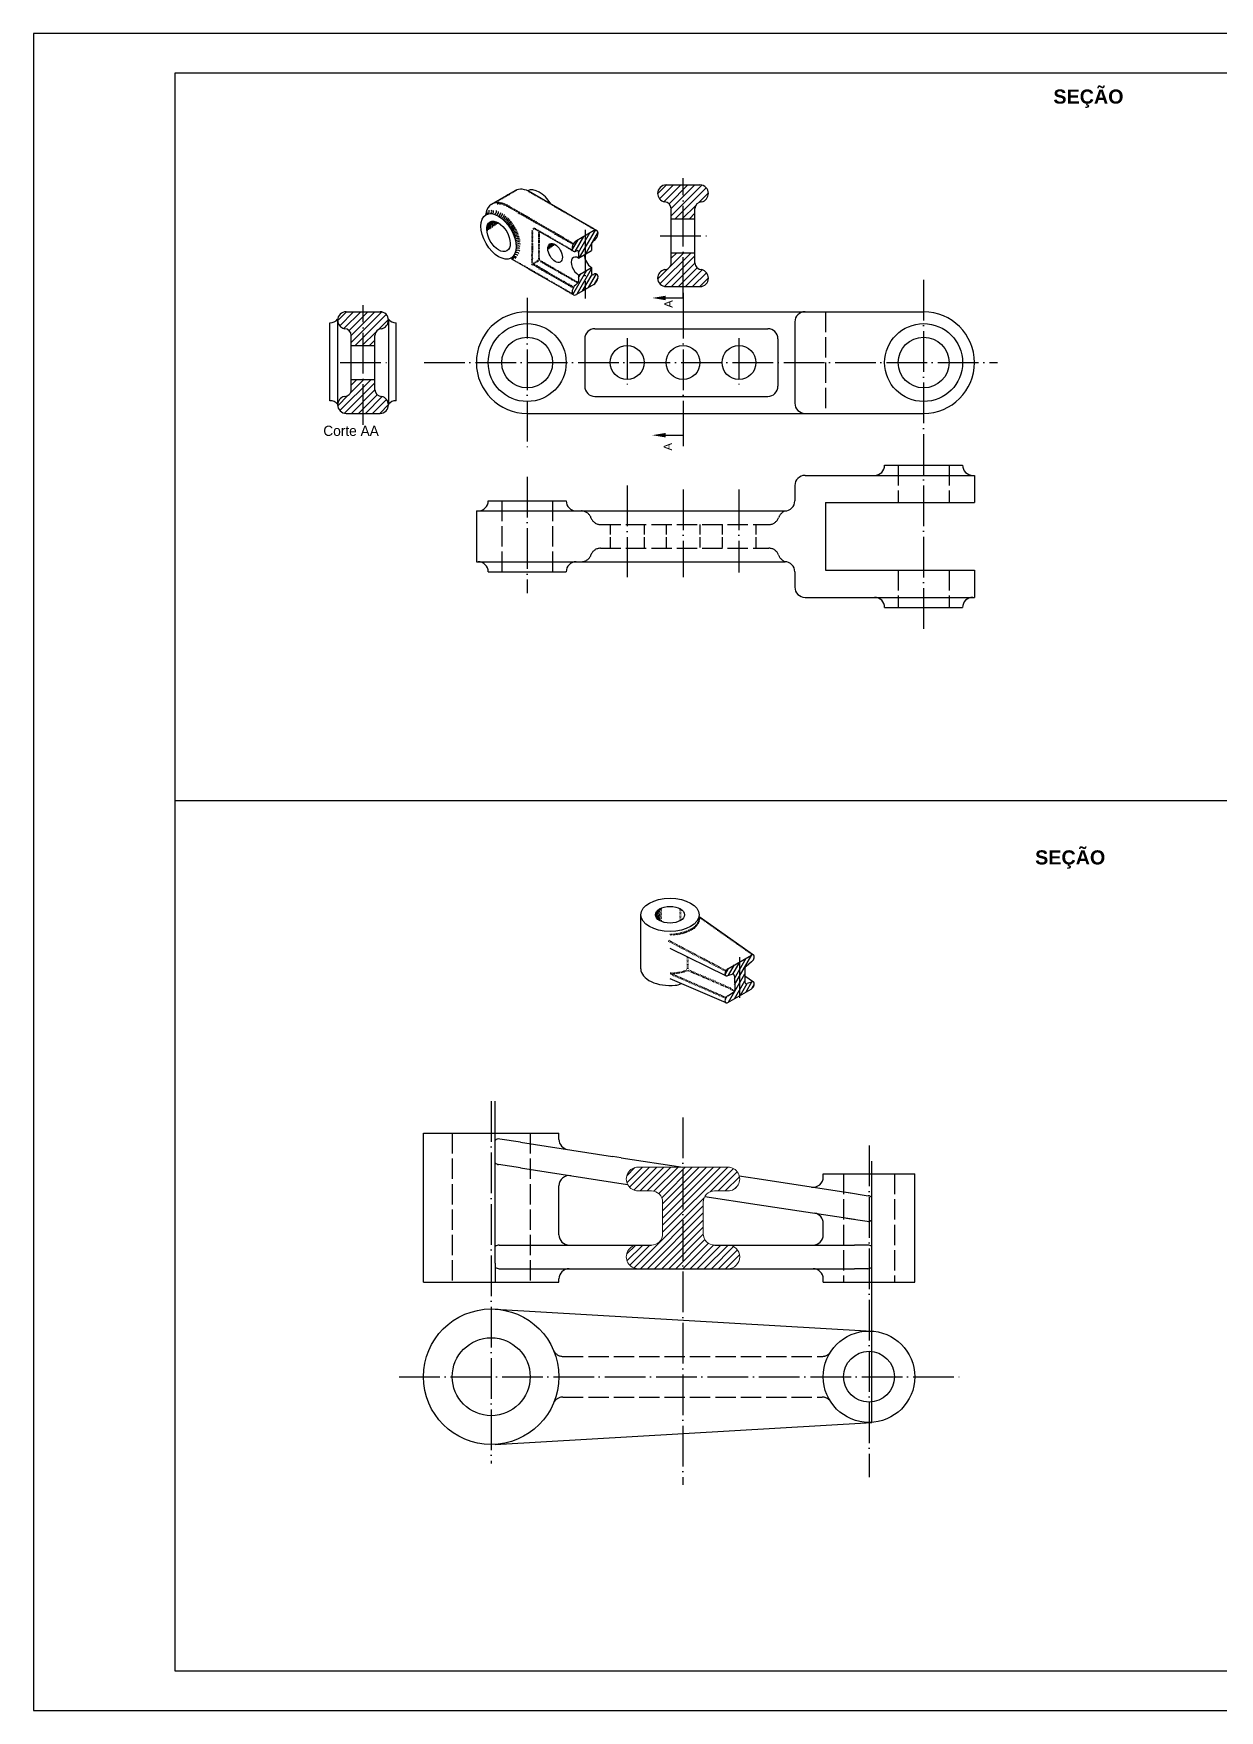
# Model space of a CAD drawing. Header units: metres. Extents: x -315 to 105, y 45 to 342.
# Drawn here: x -315.2 to -105.2, y 44.7 to 341.7 of the extents above; entities that cross this region are included whole.
import ezdxf

# ---------------------------------------------------------------- set-up
doc = ezdxf.new("R2010")
doc.units = ezdxf.units.M
doc.header["$LTSCALE"] = 0.3
doc.linetypes.add('ACAD_ISO02W100', pattern=[15, 12, -3])
doc.linetypes.add('ACAD_ISO04W100', pattern=[30, 24, -3, 0, -3])
for name, color, linetype in [('construção', 252, 'Continuous'), ('eixos', 150, 'ACAD_ISO04W100'), ('Folha-selo', 104, 'Continuous'), ('HACHURA', 30, 'Continuous'), ('NÃO VISIVEIS', 1, 'ACAD_ISO02W100'), ('Plano corte', 6, 'ACAD_ISO04W100'), ('TEXTO', 44, 'Continuous')]:
    doc.layers.add(name, color=color, linetype=linetype)
doc.layers.add('seção', color=7, linetype='Continuous', lineweight=15)
doc.layers.add('VISIVEL', color=7, linetype='Continuous', lineweight=30)

msp = doc.modelspace()

# ---------------------------------------------------------------- hatches: boundary and pattern name
at = {"layer": 'HACHURA'}
h = msp.add_hatch(dxfattribs=at)
h.set_pattern_fill('ANSI31', color=256, scale=0.28)
h.paths.add_polyline_path([(-200.16, 314.89), (-203.16, 314.89, 0.414214), (-204.66, 313.39, 0.339359), (-203.46, 311.89, -0.414214), (-202.26, 310.69), (-202.26, 308.89), (-200.16, 308.89)])
h.paths.add_polyline_path([(-196.86, 311.89, 0.339359), (-195.66, 313.39, 0.414214), (-197.16, 314.89), (-200.16, 314.89), (-200.16, 308.89), (-198.06, 308.89), (-198.06, 310.69, -0.414214)])
h.paths.add_polyline_path([(-200.16, 302.89), (-202.26, 302.89), (-202.26, 301.09, -0.414214), (-203.46, 299.89, 0.339359), (-204.66, 298.39, 0.414214), (-203.16, 296.89), (-200.16, 296.89)])
h.paths.add_polyline_path([(-195.66, 298.39, 0.339359), (-196.86, 299.89, -0.414214), (-198.06, 301.09), (-198.06, 302.89), (-200.16, 302.89), (-200.16, 296.89), (-197.16, 296.89, 0.414214)])
h = msp.add_hatch(dxfattribs=at)
h.set_pattern_fill('ANSI31', color=256, scale=0.28)
h.set_pattern_definition([(45, (-56.6646, -22.45895), (-0.628618, 0.628618), [])])
h.paths.add_polyline_path([(-256.82, 292.43), (-259.82, 292.43, 0.414214), (-261.32, 290.93, 0.339359), (-260.12, 289.43, -0.414214), (-258.92, 288.23), (-258.92, 286.43), (-256.82, 286.43)])
h.paths.add_polyline_path([(-253.52, 289.43, 0.339359), (-252.32, 290.93, 0.414214), (-253.82, 292.43), (-256.82, 292.43), (-256.82, 286.43), (-254.72, 286.43), (-254.72, 288.23, -0.414214)])
h.paths.add_polyline_path([(-256.82, 274.43), (-256.82, 280.43), (-258.92, 280.43), (-258.92, 278.63, -0.414214), (-260.12, 277.43, 0.339359), (-261.32, 275.93, 0.414214), (-259.82, 274.43)])
h.paths.add_polyline_path([(-256.82, 274.43), (-253.82, 274.43, 0.414214), (-252.32, 275.93, 0.339359), (-253.52, 277.43, -0.414214), (-254.72, 278.63), (-254.72, 280.43), (-256.82, 280.43)])
h = msp.add_hatch(dxfattribs=at)
h.set_pattern_fill('ANSI31', color=256, scale=0.28)
h.paths.add_polyline_path([(-200.17, 140.92), (-208.12, 140.92, 0.557251), (-209.98, 137.87), (-200.17, 136.36)])
h.paths.add_polyline_path([(-190.21, 139.38), (-200.17, 140.92), (-200.17, 136.36), (-196.28, 135.76, -0.260526), (-194.57, 136.72), (-192.23, 136.72, 0.496779)])
h.paths.add_polyline_path([(-192.23, 140.92), (-200.17, 140.92), (-190.21, 139.38, 0.336203)])
h.paths.add_polyline_path([(-196.57, 134.72, -0.138722), (-196.28, 135.76), (-200.17, 136.36), (-200.17, 127.14), (-194.57, 127.14, -0.414214), (-196.57, 129.14), (-196.57, 131.93)])
h.paths.add_polyline_path([(-200.17, 136.36), (-209.98, 137.87, 0.284277), (-208.1, 136.72), (-205.77, 136.72, -0.412083), (-203.77, 134.73), (-203.77, 131.93), (-203.77, 129.14, -0.414214), (-205.77, 127.14), (-200.17, 127.14)])
h.paths.add_polyline_path([(-200.17, 127.14), (-205.77, 127.14), (-208.12, 127.14, 1.000069), (-208.1, 122.94), (-200.17, 122.94)])
h.paths.add_polyline_path([(-192.23, 127.14), (-200.17, 127.14), (-200.17, 122.94), (-192.23, 122.94, 1)])

# ---------------------------------------------------------------- linework, layer by layer
at = {"layer": 'construção'}
for p, q in [((-233.43, 123.94), (-233.43, 152.6)), ((-166.75, 95.72), (-166.75, 141.99)), ((-233.43, 123.94), (-233.43, 120.54))]:
    msp.add_line(p, q, dxfattribs=at)
at = {"layer": 'eixos'}
for p, q in [((-200.16, 294.87), (-200.16, 316.06)), ((-230.89, 307.41), (-230.86, 307.43)), ((-230.77, 307.23), (-230.72, 307.25)), ((-217.52, 306.94), (-217.52, 294.77)), ((-204.21, 305.89), (-195.72, 305.89)), ((-157.56, 298.07), (-157.56, 235.86)), ((-227.76, 294.87), (-227.76, 268)), ((-200.16, 294.87), (-200.16, 270.59)), ((-256.82, 272.41), (-256.82, 293.6)), ((-210.06, 287.76), (-210.06, 279.4)), ((-190.26, 287.76), (-190.26, 279.4)), ((-260.88, 283.43), (-252.39, 283.43)), ((-246.02, 283.43), (-144.49, 283.43)), ((-227.76, 263.18), (-227.76, 242.59)), ((-210.06, 261.63), (-210.06, 245.41)), ((-200.16, 260.94), (-200.16, 245.41)), ((-190.26, 260.94), (-190.26, 246.27)), ((-190.14, 178.14), (-190.14, 170.04)), ((-234.13, 152.6), (-234.13, 88.46)), ((-200.17, 149.73), (-200.17, 84.65)), ((-167.23, 144.74), (-167.23, 86.04)), ((-250.41, 103.81), (-151.24, 103.81))]:
    msp.add_line(p, q, dxfattribs=at)
msp.add_arc((-219.05, 297.74), 0.3, 300, 0, dxfattribs=at)
at = {"layer": 'Folha-selo', "linetype": 'Continuous'}
for p, q in [((104.83, 341.7), (-315.17, 341.7)), ((-315.17, 341.7), (-315.17, 44.7)), ((97.83, 334.7), (-290.17, 334.7)), ((-290.17, 334.7), (-290.17, 51.7)), ((-290.17, 51.7), (97.83, 51.7)), ((-315.17, 44.7), (104.83, 44.7))]:
    msp.add_line(p, q, dxfattribs=at)
at = {"layer": 'Folha-selo'}
msp.add_line((-290.17, 205.86), (97.83, 205.86), dxfattribs=at)
at = {"layer": 'HACHURA'}
for p, q in [((-218.65, 302.95), (-216.67, 306.38)), ((-218.5, 302.02), (-215.69, 306.88)), ((-217.44, 302.65), (-215.23, 306.48)), ((-219.78, 303.39), (-218.75, 305.18)), ((-219.25, 303.12), (-217.71, 305.78)), ((-218.92, 295.62), (-216.38, 300.02)), ((-219.68, 295.5), (-217.2, 299.8)), ((-218.65, 298.49), (-218.26, 299.17)), ((-217.95, 296.11), (-216.27, 299.02)), ((-216.91, 296.71), (-215.51, 299.14)), ((-215.86, 297.32), (-215.21, 298.45)), ((-191.03, 173.21), (-187.96, 178.53)), ((-192.73, 175.07), (-192.11, 176.14)), ((-192.13, 174.91), (-191.07, 176.74)), ((-191.33, 175.1), (-190.03, 177.34)), ((-191.06, 174.36), (-188.99, 177.94)), ((-192.09, 170.17), (-189.22, 175.14)), ((-191.05, 170.77), (-189.22, 173.94)), ((-190.01, 171.38), (-188.82, 173.44)), ((-188.97, 171.98), (-187.95, 173.75)), ((-187.91, 172.61), (-187.56, 173.22))]:
    msp.add_line(p, q, dxfattribs=at)
at = {"layer": 'NÃO VISIVEIS'}
for p, q in [((-174.96, 292.43), (-174.96, 274.43)), ((-162.06, 265.25), (-162.06, 258.65)), ((-153.06, 265.25), (-153.06, 258.65)), ((-232.26, 258.95), (-232.26, 246.35)), ((-223.26, 258.95), (-223.26, 246.35)), ((-214.77, 254.75), (-184.95, 254.75)), ((-214.77, 250.55), (-184.95, 250.55)), ((-162.06, 246.65), (-162.06, 240.05)), ((-153.06, 246.65), (-153.06, 240.05)), ((-241.03, 146.94), (-241.03, 120.54)), ((-227.23, 146.94), (-227.23, 120.54)), ((-171.73, 139.74), (-171.73, 120.54)), ((-162.73, 139.74), (-162.73, 120.54)), ((-221.43, 107.41), (-175.52, 107.41)), ((-221.43, 100.21), (-175.52, 100.21))]:
    msp.add_line(p, q, dxfattribs=at)
at = {"layer": 'NÃO VISIVEIS', "ltscale": 0.5}
for p, q in [((-213.06, 254.75), (-213.06, 250.55)), ((-207.06, 254.75), (-207.06, 250.55)), ((-203.16, 254.75), (-203.16, 250.55)), ((-197.16, 254.75), (-197.16, 250.55)), ((-193.26, 254.75), (-193.26, 250.55)), ((-187.26, 254.75), (-187.26, 250.55))]:
    msp.add_line(p, q, dxfattribs=at)
at = {"layer": 'NÃO VISIVEIS'}
for centre, radius, start, end in [((-218.16, 255.35), 1.8, 19.4712, 90), ((-214.77, 256.55), 1.8, 199.4712, 270), ((-184.95, 256.55), 1.8, 270, 340.5288), ((-181, 254.98), 2.45, 118.1434, 156.8834), ((-214.77, 248.75), 1.8, 90, 160.5288), ((-184.95, 248.75), 1.8, 19.4712, 90), ((-218.16, 249.95), 1.8, 270, 340.5288), ((-181.17, 250.21), 2.26, 202.4453, 245.8175), ((-221.43, 109.21), 1.8, 203.0357, 270), ((-175.52, 109.21), 1.8, 270, 326.9443), ((-221.43, 98.41), 1.8, 90, 156.9643), ((-175.52, 98.41), 1.8, 33.0557, 90)]:
    msp.add_arc(centre, radius, start, end, dxfattribs=at)
at = {"layer": 'Plano corte'}
for p, q in [((-203.22, 294.87), (-200.16, 294.87)), ((-200.16, 295.76), (-200.16, 292.43)), ((-200.16, 274.43), (-200.16, 268.62)), ((-203.22, 270.57), (-200.16, 270.57))]:
    msp.add_line(p, q, dxfattribs=at)
for points in [[(-203.22, 294.47), (-203.22, 295.27), (-205.62, 294.87)], [(-203.22, 270.17), (-203.22, 270.97), (-205.62, 270.57)]]:
    msp.add_solid(points, dxfattribs=at)
at = {"layer": 'seção'}
for p, q in [((-208.12, 140.92), (-192.23, 140.92)), ((-208.12, 136.72), (-205.77, 136.72)), ((-194.57, 136.72), (-192.23, 136.72)), ((-203.77, 131.93), (-203.77, 134.73)), ((-203.77, 131.93), (-203.77, 134.72)), ((-196.57, 131.93), (-196.57, 134.72)), ((-203.77, 131.93), (-203.77, 129.14)), ((-196.57, 131.93), (-196.57, 133.48)), ((-196.57, 131.93), (-196.57, 129.14)), ((-208.12, 127.14), (-205.77, 127.14)), ((-194.57, 127.14), (-192.23, 127.14)), ((-208.12, 122.94), (-192.23, 122.94))]:
    msp.add_line(p, q, dxfattribs=at)
for centre, radius, start, end in [((-208.11, 138.82), 2.1, 89.8135, 269.8214), ((-192.23, 138.82), 2.1, 269.9989, 89.9989), ((-205.77, 134.72), 2, 359.9989, 89.9989), ((-194.57, 134.72), 2, 89.9989, 179.9989), ((-205.77, 129.14), 2, 270, 360), ((-194.57, 129.14), 2, 180, 270), ((-208.11, 125.04), 2.1, 90.1775, 270.1854), ((-192.23, 125.04), 2.1, 270, 90)]:
    msp.add_arc(centre, radius, start, end, dxfattribs=at)
at = {"layer": 'VISIVEL'}
for p, q in [((-203.16, 314.89), (-197.16, 314.89)), ((-234.05, 311.48), (-229.89, 313.88)), ((-227.12, 313.58), (-215.43, 306.83)), ((-235.06, 309.62), (-235, 309.65)), ((-234.31, 309.82), (-234.27, 309.84)), ((-233.91, 309.79), (-233.89, 309.81)), ((-233.53, 309.69), (-233.5, 309.71)), ((-233.17, 309.55), (-233.14, 309.56)), ((-232.84, 309.37), (-232.81, 309.39)), ((-232.54, 309.18), (-232.53, 309.18)), ((-232.27, 308.97), (-232.27, 308.97)), ((-202.26, 301.09), (-202.26, 310.68)), ((-202.26, 308.89), (-198.06, 308.89)), ((-198.06, 301.09), (-198.06, 310.69)), ((-232.04, 308.77), (-232.03, 308.77)), ((-231.82, 308.57), (-231.81, 308.57)), ((-231.63, 308.37), (-231.57, 308.4)), ((-231.46, 308.17), (-231.41, 308.2)), ((-231.3, 307.98), (-231.25, 308)), ((-231.15, 307.79), (-231.13, 307.8)), ((-231.01, 307.6), (-230.97, 307.63)), ((-230.66, 307.04), (-229.93, 307.46)), ((-215.99, 306.77), (-219.04, 305.01)), ((-218.65, 301.93), (-216.38, 303.28)), ((-218.65, 302.99), (-218.65, 301.93)), ((-216.38, 304.3), (-216.38, 303.28)), ((-230.57, 301.92), (-230.72, 301.91)), ((-230.26, 302.06), (-230.45, 302.03)), ((-230.13, 301.72), (-230.25, 301.82)), ((-229.79, 301.86), (-229.95, 301.98)), ((-218.65, 298.93), (-216.38, 300.29)), ((-216.38, 300.29), (-216.38, 299.28)), ((-202.26, 302.89), (-198.06, 302.89)), ((-215.98, 297.24), (-219.03, 295.49)), ((-218.65, 298.93), (-218.65, 297.87)), ((-203.16, 296.89), (-197.16, 296.89)), ((-259.82, 292.43), (-253.82, 292.43)), ((-227.76, 292.43), (-157.56, 292.43)), ((-262.69, 276.67), (-262.69, 290.47)), ((-261.32, 290.93), (-261.32, 275.93)), ((-258.92, 278.63), (-258.92, 288.22)), ((-254.72, 278.63), (-254.72, 288.23)), ((-252.32, 290.93), (-252.32, 275.93)), ((-250.96, 276.67), (-250.96, 290.47)), ((-215.76, 289.43), (-185.16, 289.43)), ((-180.36, 290.63), (-180.36, 276.23)), ((-258.92, 286.43), (-254.72, 286.43)), ((-217.56, 287.63), (-217.56, 279.23)), ((-183.36, 287.63), (-183.36, 279.23)), ((-258.92, 280.43), (-254.72, 280.43)), ((-215.76, 277.43), (-185.16, 277.43)), ((-259.82, 274.43), (-253.82, 274.43)), ((-227.76, 274.43), (-157.56, 274.43)), ((-164.46, 265.25), (-150.66, 265.25)), ((-180.36, 261.65), (-180.36, 258.95)), ((-178.56, 263.45), (-148.56, 263.45)), ((-148.56, 263.45), (-148.56, 258.65)), ((-234.66, 258.95), (-220.86, 258.95)), ((-174.96, 258.65), (-148.56, 258.65)), ((-174.96, 258.65), (-174.96, 246.65)), ((-236.76, 257.15), (-182.16, 257.15)), ((-236.76, 257.15), (-236.76, 252.65)), ((-236.76, 252.65), (-236.76, 248.15)), ((-236.76, 248.15), (-182.16, 248.15)), ((-174.96, 246.65), (-148.56, 246.65)), ((-148.56, 246.65), (-148.56, 241.85)), ((-234.66, 246.35), (-220.86, 246.35)), ((-180.36, 246.35), (-180.36, 243.65)), ((-178.56, 241.85), (-148.56, 241.85)), ((-164.46, 240.05), (-150.66, 240.05)), ((-207.65, 176.05), (-207.65, 185.63)), ((-197.32, 185.33), (-187.69, 178.52)), ((-192.59, 174.84), (-202.47, 179.67)), ((-192.22, 176.08), (-188.06, 178.48)), ((-189.22, 176.03), (-189.22, 173.72)), ((-188.06, 177.28), (-189.01, 176.49)), ((-192.55, 170.04), (-202.47, 174.29)), ((-192.25, 170.08), (-188.12, 172.47)), ((-192.22, 174.88), (-191.45, 175.09)), ((-191.07, 174.78), (-191.01, 172.35)), ((-189.22, 174.83), (-187.69, 173.74)), ((-188.06, 173.7), (-188.83, 173.44)), ((-188.12, 172.47), (-188.06, 172.5)), ((-192.21, 171.3), (-191.24, 171.91)), ((-246.13, 120.54), (-246.13, 146.94)), ((-246.13, 146.94), (-222.13, 146.94)), ((-228.94, 145.34), (-232.62, 145.91)), ((-222.13, 145.84), (-222.13, 146.94)), ((-228.94, 145.34), (-212.65, 142.84)), ((-211.12, 142.6), (-212.65, 142.84)), ((-211.12, 142.6), (-200.17, 140.92)), ((-228.94, 140.79), (-232.82, 141.39)), ((-228.94, 140.79), (-212.65, 138.28)), ((-175.33, 139.74), (-159.13, 139.74)), ((-175.33, 139.19), (-175.33, 139.74)), ((-159.13, 120.54), (-159.13, 139.74)), ((-222.13, 128.94), (-222.13, 137.64)), ((-212.65, 138.28), (-209.98, 137.87)), ((-190.21, 139.38), (-187.04, 138.9)), ((-187.04, 138.9), (-169.78, 136.24)), ((-196.28, 135.76), (-187.04, 134.34)), ((-187.04, 134.34), (-169.78, 131.69)), ((-171.24, 136.47), (-167.36, 135.87)), ((-175.33, 128.94), (-175.33, 131)), ((-171.24, 131.91), (-167.56, 131.35)), ((-232.72, 127.14), (-228.94, 127.14)), ((-228.94, 127.14), (-211.12, 127.14)), ((-211.12, 127.14), (-205.77, 127.14)), ((-194.57, 127.14), (-188.29, 127.14)), ((-188.29, 127.14), (-169.78, 127.14)), ((-167.46, 127.14), (-169.78, 127.14)), ((-232.72, 122.94), (-228.94, 122.94)), ((-228.94, 122.94), (-212.65, 122.94)), ((-212.65, 122.94), (-187.04, 122.94)), ((-187.04, 122.94), (-169.78, 122.94)), ((-167.46, 122.94), (-169.78, 122.94)), ((-246.13, 120.54), (-222.13, 120.54)), ((-222.13, 120.54), (-222.13, 121.14)), ((-175.33, 120.54), (-175.33, 121.14)), ((-175.33, 120.54), (-159.13, 120.54)), ((-233.43, 115.79), (-166.75, 111.89)), ((-233.43, 91.83), (-166.75, 95.72))]:
    msp.add_line(p, q, dxfattribs=at)
for centre, radius in [((-227.76, 283.43), 6.9), ((-157.56, 283.43), 6.9), ((-227.76, 283.43), 4.5), ((-210.06, 283.43), 3), ((-200.16, 283.43), 3), ((-190.26, 283.43), 3), ((-157.56, 283.43), 4.5), ((-234.13, 103.81), 12), ((-234.13, 103.81), 6.9), ((-167.23, 103.81), 8.1), ((-167.23, 103.81), 4.5)]:
    msp.add_circle(centre, radius, dxfattribs=at)
for centre, radius, start, end in [((-203.16, 313.39), 1.5, 90, 180), ((-197.16, 313.39), 1.5, 0, 90), ((-233.15, 311.65), 0.3, 60, 120), ((-232.94, 311.77), 0.3, 60, 120), ((-232.68, 311.57), 0.36, 120, 200), ((-232.73, 311.89), 0.3, 60, 120), ((-232.52, 312.01), 0.3, 60, 120), ((-232.31, 312.13), 0.3, 60, 120), ((-232.11, 312.25), 0.3, 60, 120), ((-231.9, 312.37), 0.3, 60, 120), ((-231.69, 312.49), 0.3, 60, 120), ((-231.48, 312.61), 0.3, 60, 120), ((-231.27, 312.73), 0.3, 60, 120), ((-231.27, 312.73), 0.3, 60, 120), ((-231.07, 312.85), 0.3, 60, 120), ((-230.93, 312.94), 0.3, 60, 120), ((-230.72, 313.06), 0.3, 60, 120), ((-230.51, 313.18), 0.3, 60, 120), ((-230.3, 313.3), 0.3, 60, 120), ((-230.09, 313.42), 0.3, 60, 120), ((-229.89, 313.54), 0.3, 60, 120), ((-229.89, 313.54), 0.3, 60, 120), ((-229.68, 313.66), 0.3, 60, 120), ((-227.38, 313.38), 0.3, 60, 120), ((-227.18, 313.26), 0.3, 60, 120), ((-226.97, 313.14), 0.3, 60, 120), ((-226.76, 313.02), 0.3, 60, 120), ((-226.55, 312.9), 0.3, 60, 120), ((-226.35, 312.78), 0.3, 60, 120), ((-226.14, 312.66), 0.3, 60, 120), ((-225.93, 312.54), 0.3, 60, 120), ((-225.72, 312.42), 0.3, 60, 120), ((-225.51, 312.3), 0.3, 60, 120), ((-225.31, 312.18), 0.3, 60, 120), ((-225.1, 312.06), 0.3, 60, 120), ((-224.89, 311.94), 0.3, 60, 120), ((-224.68, 311.82), 0.3, 60, 120), ((-224.48, 311.7), 0.3, 60, 120), ((-224.27, 311.58), 0.3, 60, 120), ((-203.08, 313.42), 1.58, 181.1696, 256.1501), ((-203.46, 310.69), 1.2, 0, 90), ((-196.86, 310.69), 1.2, 90, 180), ((-197.24, 313.42), 1.58, 283.8499, 358.8304), ((-235.18, 309.96), 0.36, 300, 30), ((-234.95, 310.23), 0.48, 301.554, 25), ((-234.51, 310.26), 0.48, 300, 20), ((-234.24, 310.22), 0.54, 310, 15), ((-233.8, 310.23), 0.6, 300, 10), ((-233.47, 310.13), 0.66, 300, 5), ((-232.48, 311.52), 0.36, 120, 185), ((-233.17, 310.01), 0.72, 300, 0), ((-232.23, 311.48), 0.36, 120, 185), ((-232.95, 309.91), 0.84, 300, 355), ((-232, 311.44), 0.36, 120, 185), ((-232.75, 309.81), 0.96, 300, 350), ((-231.76, 311.37), 0.36, 120, 185), ((-232.57, 309.71), 1.08, 300, 345), ((-231.51, 311.3), 0.36, 120, 185), ((-232.41, 309.61), 1.2, 300, 340), ((-231.29, 311.18), 0.36, 120, 180), ((-232.23, 309.55), 1.32, 300, 335), ((-231.09, 311.06), 0.36, 120, 180), ((-230.88, 310.94), 0.36, 120, 180), ((-230.67, 310.82), 0.36, 120, 180), ((-230.46, 310.7), 0.36, 120, 180), ((-230.46, 310.7), 0.36, 120, 180), ((-230.27, 310.59), 0.36, 120, 180), ((-230.05, 310.46), 0.36, 120, 180), ((-230.05, 310.46), 0.36, 120, 180), ((-229.84, 310.34), 0.36, 120, 180), ((-229.84, 310.34), 0.36, 120, 180), ((-229.63, 310.22), 0.36, 120, 180), ((-229.42, 310.1), 0.36, 120, 180), ((-229.22, 309.98), 0.36, 120, 180), ((-229.01, 309.86), 0.36, 120, 180), ((-228.8, 309.74), 0.36, 120, 180), ((-228.8, 309.74), 0.36, 120, 180), ((-228.59, 309.62), 0.36, 120, 180), ((-228.38, 309.5), 0.36, 120, 180), ((-228.18, 309.38), 0.36, 120, 180), ((-228.18, 309.38), 0.36, 120, 180), ((-227.97, 309.26), 0.36, 120, 180), ((-227.76, 309.14), 0.36, 120, 180), ((-227.55, 309.02), 0.36, 120, 180), ((-227.34, 308.9), 0.36, 120, 180), ((-227.14, 308.78), 0.36, 120, 180), ((-226.93, 308.66), 0.36, 120, 180), ((-224.06, 311.46), 0.3, 60, 120), ((-223.85, 311.34), 0.3, 60, 120), ((-223.64, 311.22), 0.3, 60, 120), ((-223.44, 311.1), 0.3, 60, 120), ((-223.23, 310.98), 0.3, 60, 120), ((-223.02, 310.86), 0.3, 60, 120), ((-222.81, 310.74), 0.3, 60, 120), ((-222.6, 310.62), 0.3, 60, 120), ((-222.4, 310.5), 0.3, 60, 120), ((-222.19, 310.38), 0.3, 60, 120), ((-221.98, 310.26), 0.3, 60, 120), ((-221.77, 310.14), 0.3, 60, 120), ((-221.57, 310.02), 0.3, 60, 120), ((-221.36, 309.9), 0.3, 60, 120), ((-221.15, 309.78), 0.3, 60, 120), ((-220.94, 309.66), 0.3, 60, 120), ((-220.73, 309.54), 0.3, 60, 120), ((-220.53, 309.42), 0.3, 60, 120), ((-220.32, 309.3), 0.3, 60, 120), ((-220.11, 309.18), 0.3, 60, 120), ((-219.9, 309.06), 0.3, 60, 120), ((-219.69, 308.94), 0.3, 60, 120), ((-219.49, 308.82), 0.3, 60, 120), ((-219.28, 308.7), 0.3, 60, 120), ((-219.07, 308.58), 0.3, 60, 120), ((-232.16, 309.49), 1.5, 300, 330), ((-232.15, 309.56), 1.8, 300, 325), ((-232.33, 309.88), 2.4, 300, 320), ((-232.47, 310.23), 3, 300, 315), ((-233.26, 311.58), 4.8, 300, 310), ((-235.22, 315.05), 9, 300, 305), ((-226, 299.08), 9, 115, 120.3632), ((-228.02, 302.51), 4.8, 110, 120.3588), ((-228.8, 303.87), 3, 105, 121.0521), ((-229.03, 304.17), 2.4, 100, 120.6406), ((-229.22, 304.48), 1.8, 95, 121.6255), ((-229.28, 304.5), 1.5, 90, 121.8422), ((-226.72, 308.54), 0.36, 120, 180), ((-226.87, 307.09), 0.3, 240, 300), ((-226.87, 306.85), 0.3, 240, 300), ((-226.87, 306.61), 0.3, 240, 300), ((-226.87, 306.37), 0.3, 240, 300), ((-226.51, 308.42), 0.36, 120, 180), ((-226.51, 308.42), 0.36, 120, 180), ((-226.46, 307.24), 0.3, 180, 240), ((-226.31, 308.3), 0.36, 120, 180), ((-226.27, 307.35), 0.3, 180, 240), ((-226.1, 308.18), 0.36, 120, 180), ((-226.1, 308.18), 0.36, 120, 180), ((-226.06, 307.23), 0.3, 180, 240), ((-225.89, 308.06), 0.36, 120, 180), ((-225.85, 307.11), 0.3, 180, 240), ((-225.68, 307.94), 0.36, 120, 180), ((-225.68, 307.94), 0.36, 120, 180), ((-225.64, 306.99), 0.3, 180, 240), ((-225.64, 306.99), 0.3, 180, 240), ((-225.47, 307.82), 0.36, 120, 180), ((-225.47, 307.82), 0.36, 120, 180), ((-225.47, 307.82), 0.36, 120, 180), ((-225.68, 306.14), 0.3, 60, 120), ((-225.68, 305.9), 0.3, 60, 120), ((-225.68, 305.66), 0.3, 60, 120), ((-225.44, 306.87), 0.3, 180, 240), ((-225.27, 307.7), 0.36, 120, 180), ((-225.23, 306.75), 0.3, 180, 240), ((-225.06, 307.58), 0.36, 120, 180), ((-225.06, 307.58), 0.36, 120, 180), ((-225.06, 307.58), 0.36, 120, 180), ((-225.02, 306.63), 0.3, 180, 240), ((-224.85, 307.46), 0.36, 120, 180), ((-224.85, 307.46), 0.36, 120, 180), ((-224.85, 307.46), 0.36, 120, 180), ((-224.85, 307.46), 0.36, 120, 180), ((-224.81, 306.51), 0.3, 180, 240), ((-224.64, 307.34), 0.36, 120, 180), ((-224.64, 307.34), 0.36, 120, 180), ((-224.64, 307.34), 0.36, 120, 180), ((-224.61, 306.39), 0.3, 180, 240), ((-224.43, 307.22), 0.36, 120, 180), ((-224.4, 306.27), 0.3, 180, 240), ((-224.23, 307.1), 0.36, 120, 180), ((-224.19, 306.15), 0.3, 180, 240), ((-224.02, 306.98), 0.36, 120, 180), ((-223.98, 306.03), 0.3, 180, 240), ((-223.81, 306.86), 0.36, 120, 180), ((-223.6, 306.74), 0.36, 120, 180), ((-223.6, 306.74), 0.36, 120, 180), ((-223.4, 306.62), 0.36, 120, 180), ((-223.19, 306.5), 0.36, 120, 180), ((-223.19, 306.5), 0.36, 120, 180), ((-222.98, 306.38), 0.36, 120, 180), ((-222.98, 306.38), 0.36, 120, 180), ((-222.77, 306.26), 0.36, 120, 180), ((-222.77, 306.26), 0.36, 120, 180), ((-222.56, 306.14), 0.36, 120, 180), ((-222.36, 306.02), 0.36, 120, 180), ((-222.15, 305.9), 0.36, 120, 180), ((-221.94, 305.78), 0.36, 120, 180), ((-221.94, 305.78), 0.36, 120, 180), ((-221.73, 305.66), 0.36, 120, 180), ((-218.86, 308.46), 0.3, 60, 120), ((-218.66, 308.34), 0.3, 60, 120), ((-218.45, 308.22), 0.3, 60, 120), ((-218.24, 308.1), 0.3, 60, 120), ((-218.03, 307.98), 0.3, 60, 120), ((-217.82, 307.86), 0.3, 60, 120), ((-217.62, 307.74), 0.3, 60, 120), ((-217.41, 307.62), 0.3, 60, 120), ((-217.2, 307.5), 0.3, 60, 120), ((-216.99, 307.38), 0.3, 60, 120), ((-216.78, 307.26), 0.3, 60, 120), ((-216.58, 307.14), 0.3, 60, 120), ((-216.37, 307.02), 0.3, 60, 120), ((-216.16, 306.9), 0.3, 60, 120), ((-229.3, 304.4), 1.32, 85, 121.4718), ((-229.3, 304.23), 1.2, 80, 120.6329), ((-229.3, 304.04), 1.08, 75, 120.1406), ((-229.31, 303.84), 0.96, 70, 120.14), ((-229.47, 302.72), 0.6, 50, 122.9202), ((-229.32, 303.61), 0.84, 65, 120.871), ((-229.38, 303.12), 0.6, 55, 126.7624), ((-229.34, 303.37), 0.72, 60, 122.7686), ((-226.87, 306.13), 0.3, 240, 300), ((-226.87, 305.89), 0.3, 240, 300), ((-226.87, 305.65), 0.3, 240, 300), ((-226.87, 305.41), 0.3, 240, 300), ((-226.87, 305.17), 0.3, 240, 300), ((-226.87, 304.87), 0.3, 240, 300), ((-226.87, 304.63), 0.3, 240, 300), ((-226.87, 304.39), 0.3, 240, 300), ((-226.87, 304.15), 0.3, 240, 300), ((-226.87, 303.91), 0.3, 240, 300), ((-226.87, 303.67), 0.3, 240, 300), ((-226.87, 303.43), 0.3, 240, 300), ((-225.68, 305.42), 0.3, 60, 120), ((-225.68, 305.12), 0.3, 60, 120), ((-225.68, 304.83), 0.3, 60, 120), ((-225.68, 304.59), 0.3, 60, 120), ((-225.68, 304.35), 0.3, 60, 120), ((-225.68, 304.05), 0.3, 60, 120), ((-225.68, 303.81), 0.3, 60, 120), ((-225.68, 303.57), 0.3, 60, 120), ((-225.68, 303.33), 0.3, 60, 120), ((-225.68, 303.03), 0.3, 60, 120), ((-225.68, 302.79), 0.3, 60, 120), ((-225.68, 302.79), 0.3, 60, 120), ((-223.77, 305.91), 0.3, 180, 240), ((-223.57, 305.79), 0.3, 180, 240), ((-223.36, 305.67), 0.3, 180, 240), ((-223.36, 305.67), 0.3, 180, 240), ((-223.15, 305.55), 0.3, 180, 240), ((-222.94, 305.43), 0.3, 180, 240), ((-222.73, 305.31), 0.3, 180, 240), ((-222.53, 305.19), 0.3, 180, 240), ((-222.32, 305.07), 0.3, 180, 240), ((-222.11, 304.95), 0.3, 180, 240), ((-221.9, 304.83), 0.3, 180, 240), ((-221.7, 304.71), 0.3, 180, 240), ((-221.53, 305.54), 0.36, 120, 180), ((-221.53, 305.54), 0.36, 120, 180), ((-221.49, 304.59), 0.3, 180, 240), ((-221.32, 305.42), 0.36, 120, 180), ((-221.32, 305.42), 0.36, 120, 180), ((-221.28, 304.47), 0.3, 180, 240), ((-221.11, 305.3), 0.36, 120, 180), ((-221.11, 305.3), 0.36, 120, 180), ((-221.07, 304.35), 0.3, 180, 240), ((-220.9, 305.18), 0.36, 120, 180), ((-220.86, 304.23), 0.3, 180, 240), ((-220.69, 305.06), 0.36, 120, 180), ((-220.66, 304.11), 0.3, 180, 240), ((-220.49, 304.94), 0.36, 120, 180), ((-220.45, 303.99), 0.3, 180, 240), ((-220.28, 304.82), 0.36, 120, 180), ((-220.28, 304.82), 0.36, 120, 180), ((-220.24, 303.87), 0.3, 180, 240), ((-220.07, 304.7), 0.36, 120, 180), ((-220.03, 303.75), 0.3, 180, 240), ((-219.86, 304.58), 0.36, 120, 180), ((-219.86, 304.58), 0.36, 120, 180), ((-219.82, 303.63), 0.3, 180, 240), ((-219.65, 304.46), 0.36, 120, 180), ((-219.63, 303.49), 0.3, 180, 240), ((-219.45, 304.34), 0.36, 120, 180), ((-230.52, 301.51), 0.42, 48.75, 96.25), ((-230.19, 301.89), 0.3, 180, 240), ((-230.07, 301.76), 0.48, 35, 121.2645), ((-229.98, 301.77), 0.3, 180, 240), ((-230.2, 301.64), 0.42, 52.5, 97.5), ((-229.79, 302.09), 0.48, 40, 126.283), ((-229.77, 301.65), 0.3, 180, 240), ((-229.6, 302.39), 0.54, 45, 123.949), ((-229.57, 301.53), 0.3, 180, 240), ((-229.36, 301.41), 0.3, 180, 240), ((-229.15, 301.29), 0.3, 180, 240), ((-228.94, 301.17), 0.3, 180, 240), ((-228.73, 301.05), 0.3, 180, 240), ((-228.53, 300.93), 0.3, 180, 240), ((-228.32, 300.81), 0.3, 180, 240), ((-228.11, 300.69), 0.3, 180, 240), ((-227.9, 300.57), 0.3, 180, 240), ((-227.69, 300.45), 0.3, 180, 240), ((-227.49, 300.33), 0.3, 180, 240), ((-227.28, 300.21), 0.3, 180, 240), ((-227.07, 300.09), 0.3, 180, 240), ((-226.86, 299.97), 0.3, 180, 240), ((-226.88, 302.95), 0.3, 240, 300), ((-226.88, 302.71), 0.3, 240, 300), ((-226.88, 302.47), 0.3, 240, 300), ((-226.88, 301.99), 0.3, 240, 300), ((-226.88, 301.75), 0.3, 240, 300), ((-226.88, 301.51), 0.3, 240, 300), ((-226.87, 303.19), 0.3, 240, 300), ((-226.87, 302.23), 0.3, 240, 300), ((-226.67, 300.97), 0.3, 180, 240), ((-226.47, 301.11), 0.3, 180, 240), ((-226.35, 300.6), 0.36, 120, 180), ((-226.26, 301.23), 0.3, 180, 240), ((-226.14, 300.48), 0.36, 120, 180), ((-226.05, 301.35), 0.3, 180, 240), ((-225.93, 300.36), 0.36, 120, 180), ((-225.79, 301.5), 0.3, 180, 240), ((-225.72, 300.24), 0.36, 120, 180), ((-225.72, 300.24), 0.36, 120, 180), ((-225.59, 301.62), 0.3, 180, 240), ((-225.51, 300.12), 0.36, 120, 180), ((-225.68, 302.55), 0.3, 60, 120), ((-225.68, 302.31), 0.3, 60, 120), ((-225.68, 302.01), 0.3, 60, 120), ((-225.68, 301.77), 0.3, 60, 120), ((-225.68, 301.53), 0.3, 60, 120), ((-225.31, 300), 0.36, 120, 180), ((-225.31, 300), 0.36, 120, 180), ((-225.33, 301.77), 0.3, 180, 240), ((-225.1, 299.88), 0.36, 120, 180), ((-225.1, 299.88), 0.36, 120, 180), ((-225.54, 301.49), 0.3, 300, 0), ((-224.89, 299.76), 0.36, 120, 180), ((-225.33, 301.37), 0.3, 300, 0), ((-225.12, 301.25), 0.3, 300, 0), ((-224.91, 301.13), 0.3, 300, 0), ((-224.71, 301.01), 0.3, 300, 0), ((-224.54, 300.91), 0.3, 300, 0), ((-224.33, 300.79), 0.3, 300, 0), ((-224.12, 300.67), 0.3, 300, 0), ((-223.91, 300.55), 0.3, 300, 0), ((-223.71, 300.43), 0.3, 300, 0), ((-223.5, 300.31), 0.3, 300, 0), ((-223.33, 300.22), 0.3, 300, 0), ((-223.12, 300.1), 0.3, 300, 0), ((-222.92, 299.98), 0.3, 300, 0), ((-203.46, 301.09), 1.2, 270, 0.1692), ((-196.86, 301.09), 1.2, 180, 270), ((-226.66, 299.85), 0.3, 180, 240), ((-226.45, 299.73), 0.3, 180, 240), ((-226.24, 299.61), 0.3, 180, 240), ((-226.03, 299.49), 0.3, 180, 240), ((-225.82, 299.37), 0.3, 180, 240), ((-225.62, 299.25), 0.3, 180, 240), ((-225.41, 299.13), 0.3, 180, 240), ((-225.2, 299.01), 0.3, 180, 240), ((-224.99, 298.89), 0.3, 180, 240), ((-224.78, 298.77), 0.3, 180, 240), ((-224.68, 299.64), 0.36, 120, 180), ((-224.58, 298.65), 0.3, 180, 240), ((-224.47, 299.52), 0.36, 120, 180), ((-224.47, 299.52), 0.36, 120, 180), ((-224.37, 298.53), 0.3, 180, 240), ((-224.27, 299.4), 0.36, 120, 180), ((-224.27, 299.4), 0.36, 120, 180), ((-224.16, 298.41), 0.3, 180, 240), ((-224.06, 299.28), 0.36, 120, 180), ((-224.06, 299.28), 0.36, 120, 180), ((-223.95, 298.29), 0.3, 180, 240), ((-223.85, 299.16), 0.36, 120, 180), ((-223.75, 298.17), 0.3, 180, 240), ((-223.64, 299.04), 0.36, 120, 180), ((-223.64, 299.04), 0.36, 120, 180), ((-223.54, 298.05), 0.3, 180, 240), ((-223.44, 298.92), 0.36, 120, 180), ((-223.44, 298.92), 0.36, 120, 180), ((-223.33, 297.93), 0.3, 180, 240), ((-223.23, 298.8), 0.36, 120, 180), ((-223.23, 298.8), 0.36, 120, 180), ((-223.12, 297.81), 0.3, 180, 240), ((-223.02, 298.68), 0.36, 120, 180), ((-223.02, 298.68), 0.36, 120, 180), ((-222.91, 297.69), 0.3, 180, 240), ((-222.81, 298.56), 0.36, 120, 180), ((-222.71, 297.57), 0.3, 180, 240), ((-222.6, 298.44), 0.36, 120, 180), ((-222.6, 298.44), 0.36, 120, 180), ((-222.5, 297.45), 0.3, 180, 240), ((-222.4, 298.32), 0.36, 120, 180), ((-222.4, 298.32), 0.36, 120, 180), ((-222.29, 297.33), 0.3, 180, 240), ((-222.71, 299.86), 0.3, 300, 0), ((-222.19, 298.2), 0.36, 120, 180), ((-222.19, 298.2), 0.36, 120, 180), ((-222.08, 297.21), 0.3, 180, 240), ((-222.5, 299.74), 0.3, 300, 0), ((-221.98, 298.08), 0.36, 120, 180), ((-221.98, 298.08), 0.36, 120, 180), ((-221.87, 297.09), 0.3, 180, 240), ((-222.29, 299.62), 0.3, 300, 0), ((-221.77, 297.96), 0.36, 120, 180), ((-222.08, 299.5), 0.3, 300, 0), ((-221.56, 297.84), 0.36, 120, 180), ((-221.56, 297.84), 0.36, 120, 180), ((-221.88, 299.38), 0.3, 300, 0), ((-221.36, 297.72), 0.36, 120, 180), ((-221.36, 297.72), 0.36, 120, 180), ((-221.71, 299.28), 0.3, 300, 0), ((-221.15, 297.6), 0.36, 120, 180), ((-221.5, 299.16), 0.3, 300, 0), ((-220.94, 297.48), 0.36, 120, 180), ((-220.94, 297.48), 0.36, 120, 180), ((-221.29, 299.04), 0.3, 300, 0), ((-220.73, 297.36), 0.36, 120, 180), ((-220.73, 297.36), 0.36, 120, 180), ((-221.08, 298.92), 0.3, 300, 0), ((-221.08, 298.92), 0.3, 300, 0), ((-220.53, 297.24), 0.36, 120, 180), ((-220.53, 297.24), 0.36, 120, 180), ((-220.88, 298.8), 0.3, 300, 0), ((-220.32, 297.12), 0.36, 120, 180), ((-220.32, 297.12), 0.36, 120, 180), ((-220.67, 298.68), 0.3, 300, 0), ((-220.11, 297), 0.36, 120, 180), ((-220.46, 298.56), 0.3, 300, 0), ((-219.9, 296.88), 0.36, 120, 180), ((-220.25, 298.44), 0.3, 300, 0), ((-219.69, 296.76), 0.36, 120, 180), ((-220.05, 298.32), 0.3, 300, 0), ((-219.88, 298.22), 0.3, 300, 0), ((-219.67, 298.1), 0.3, 300, 0), ((-219.46, 297.98), 0.3, 300, 0), ((-219.25, 297.86), 0.3, 300, 0), ((-203.08, 298.35), 1.58, 103.8499, 178.8304), ((-203.16, 298.39), 1.5, 180, 270), ((-197.16, 298.39), 1.5, 270, 0), ((-197.24, 298.35), 1.58, 1.1696, 76.1501), ((-221.67, 296.97), 0.3, 180, 240), ((-221.46, 296.85), 0.3, 180, 240), ((-221.25, 296.73), 0.3, 180, 240), ((-221.04, 296.61), 0.3, 180, 240), ((-220.84, 296.49), 0.3, 180, 240), ((-220.63, 296.37), 0.3, 180, 240), ((-220.42, 296.25), 0.3, 180, 240), ((-220.21, 296.13), 0.3, 180, 240), ((-220, 296.01), 0.3, 180, 240), ((-219.8, 295.89), 0.3, 180, 240), ((-219.59, 295.77), 0.3, 180, 240), ((-219.49, 296.64), 0.36, 120, 180), ((-262.69, 292.27), 1.8, 270, 319.5925), ((-259.82, 290.93), 1.5, 90, 180), ((-253.82, 290.93), 1.5, 0, 90), ((-250.96, 292.27), 1.8, 220.4075, 270), ((-227.76, 283.43), 9, 90, 270), ((-178.56, 290.63), 1.8, 90, 180), ((-157.56, 283.43), 9, 270, 90), ((-259.75, 290.96), 1.58, 181.1696, 256.1501), ((-260.12, 288.23), 1.2, 0, 90), ((-253.52, 288.23), 1.2, 90, 180), ((-253.9, 290.96), 1.58, 283.8499, 358.8304), ((-215.76, 287.63), 1.8, 90, 180), ((-185.16, 287.63), 1.8, 0, 90), ((-215.76, 279.23), 1.8, 180, 270), ((-185.16, 279.23), 1.8, 270, 0), ((-262.69, 274.87), 1.8, 40.5942, 90), ((-259.75, 275.89), 1.58, 103.8499, 178.8304), ((-260.12, 278.63), 1.2, 270, 0.1692), ((-253.52, 278.63), 1.2, 180, 270), ((-253.9, 275.89), 1.58, 1.1696, 76.1501), ((-250.96, 274.87), 1.8, 90, 139.4058), ((-178.56, 276.23), 1.8, 180, 270), ((-259.82, 275.93), 1.5, 180, 270), ((-253.82, 275.93), 1.5, 270, 0), ((-166.26, 265.25), 1.8, 270, 0), ((-148.86, 265.25), 1.8, 180, 270), ((-178.56, 261.65), 1.8, 90, 180), ((-236.46, 258.95), 1.8, 270, 0), ((-219.06, 258.95), 1.8, 180, 270), ((-182.16, 258.95), 1.8, 270, 0), ((-236.46, 246.35), 1.8, 0, 90), ((-219.06, 246.35), 1.8, 90, 180), ((-182.16, 246.35), 1.8, 0, 90), ((-178.56, 243.65), 1.8, 180, 270), ((-166.26, 240.05), 1.8, 0, 90), ((-148.86, 240.05), 1.8, 90, 180), ((-188.62, 176.03), 0.6, 130, 180), ((-201.53, 175.19), 2.03, 269.6252, 300.7935), ((-191.37, 174.8), 0.3, 356.8599, 105), ((-191.56, 172.35), 0.3, 315, 356.8599), ((-191.51, 172.33), 0.5, 302.1833, 1.4294), ((-188.92, 173.72), 0.3, 180, 289.0339), ((-232.78, 144.92), 1, 81.2538, 130.6269), ((-220.33, 145.84), 1.8, 180, 261.2538), ((-232.67, 142.37), 1, 220.6269, 261.2538), ((-220.33, 137.64), 1.8, 81.2538, 180), ((-177.13, 139.19), 1.8, 261.2538, 0), ((-167.51, 134.88), 1, 40.6269, 81.2538), ((-177.13, 131), 1.8, 0, 81.2538), ((-167.41, 132.33), 1, 261.2538, 310.6269), ((-220.33, 128.94), 1.8, 180, 270), ((-177.13, 128.94), 1.8, 270, 0), ((-232.72, 126.14), 1, 90, 135), ((-167.46, 126.14), 1, 44.9966, 89.9966), ((-232.72, 123.94), 1, 225, 270), ((-220.33, 121.14), 1.8, 90, 180), ((-177.13, 121.14), 1.8, 0, 90), ((-167.46, 123.94), 1, 269.9966, 314.9966)]:
    msp.add_arc(centre, radius, start, end, dxfattribs=at)
at = {"layer": 'VISIVEL', "lineweight": 13}
for centre, start, end in [((-200.66, 186.28), 60, 120), ((-200.66, 186.04), 60, 120), ((-200.66, 185.8), 60, 120), ((-200.66, 185.56), 60, 120), ((-200.66, 185.32), 60, 120), ((-200.66, 185.08), 60, 120), ((-200.66, 184.84), 60, 120), ((-200.66, 184.6), 60, 120), ((-200.66, 184.36), 71.0826, 120), ((-197.37, 184.14), 180, 240), ((-197.28, 184.29), 180, 240), ((-197.21, 184.43), 180, 240), ((-197.15, 184.58), 180, 240), ((-197.1, 184.72), 180, 240), ((-197.07, 184.85), 180, 240), ((-197.05, 184.99), 180, 240), ((-197.04, 185.16), 180, 240), ((-197.12, 184.82), 49.4481, 120), ((-196.92, 184.68), 49.4481, 120), ((-196.72, 184.54), 49.4481, 120), ((-196.53, 184.4), 49.4481, 120), ((-196.33, 184.27), 49.4481, 120), ((-196.14, 184.13), 49.4481, 120), ((-195.94, 183.99), 49.4481, 120), ((-195.74, 183.85), 49.4481, 120), ((-202.17, 182.27), 180, 240), ((-201.93, 182.27), 180, 240), ((-201.67, 182.28), 180, 240), ((-201.43, 182.3), 180, 240), ((-201.2, 182.32), 180, 240), ((-200.99, 182.35), 180, 240), ((-200.8, 182.38), 180, 240), ((-200.57, 182.42), 180, 240), ((-200.34, 182.47), 180, 240), ((-200.11, 182.52), 180, 240), ((-199.89, 182.58), 180, 240), ((-199.72, 182.63), 180, 240), ((-199.52, 182.7), 180, 240), ((-199.33, 182.77), 180, 240), ((-199.15, 182.84), 180, 240), ((-198.92, 182.94), 180, 240), ((-198.79, 183.01), 180, 240), ((-198.6, 183.11), 180, 240), ((-198.45, 183.16), 180, 240), ((-198.31, 183.25), 180, 240), ((-198.21, 183.32), 180, 240), ((-198.05, 183.4), 180, 240), ((-197.95, 183.47), 180, 240), ((-197.82, 183.63), 180, 240), ((-197.68, 183.77), 180, 240), ((-197.59, 183.87), 180, 240), ((-197.48, 183.99), 180, 240), ((-195.55, 183.71), 49.4481, 120), ((-195.35, 183.57), 49.4481, 120), ((-195.16, 183.43), 49.4481, 120), ((-194.96, 183.3), 49.4481, 120), ((-194.76, 183.16), 49.4481, 120), ((-194.57, 183.02), 49.4481, 120), ((-194.37, 182.88), 49.4481, 120), ((-194.18, 182.74), 49.4481, 120), ((-193.94, 182.57), 49.4481, 120), ((-193.74, 182.43), 49.4481, 120), ((-193.54, 182.29), 49.4481, 120), ((-193.35, 182.16), 49.4481, 120), ((-193.15, 182.02), 49.4481, 120), ((-192.96, 181.88), 49.4481, 120), ((-192.76, 181.74), 49.4481, 120), ((-192.56, 181.6), 49.4481, 120), ((-192.37, 181.46), 49.4481, 120), ((-192.17, 181.32), 49.4481, 120), ((-191.98, 181.19), 49.4481, 120), ((-191.78, 181.05), 49.4481, 120), ((-191.58, 180.91), 49.4481, 120), ((-202.41, 180.85), 120, 180), ((-202.19, 180.74), 120, 180), ((-201.98, 180.63), 120, 180), ((-201.77, 180.51), 120, 180), ((-201.56, 180.4), 120, 180), ((-201.35, 180.29), 120, 180), ((-201.13, 180.18), 120, 180), ((-200.92, 180.07), 120, 180), ((-200.71, 179.95), 120, 180), ((-200.5, 179.84), 120, 180), ((-200.28, 179.73), 120, 180), ((-200.07, 179.62), 120, 180), ((-199.86, 179.5), 120, 180), ((-199.65, 179.39), 120, 180), ((-199.43, 179.28), 120, 180), ((-199.22, 179.18), 120, 180), ((-199.01, 179.06), 120, 180), ((-198.79, 178.95), 120, 180), ((-198.58, 178.84), 120, 180), ((-198.37, 178.73), 120, 180), ((-198.16, 178.61), 120, 180), ((-197.95, 178.5), 120, 180), ((-197.73, 178.39), 120, 180), ((-197.52, 178.28), 120, 180), ((-197.31, 178.17), 120, 180), ((-197.1, 178.06), 120, 180), ((-196.88, 177.94), 120, 180), ((-191.39, 180.77), 49.4481, 120), ((-191.19, 180.63), 49.4481, 120), ((-191, 180.49), 49.4481, 120), ((-190.8, 180.35), 49.4481, 120), ((-190.6, 180.21), 49.4481, 120), ((-190.41, 180.08), 49.4481, 120), ((-190.17, 179.91), 49.4481, 120), ((-189.97, 179.77), 49.4481, 120), ((-189.78, 179.63), 49.4481, 120), ((-189.58, 179.49), 49.4481, 120), ((-189.38, 179.35), 49.4481, 120), ((-189.19, 179.21), 49.4481, 120), ((-188.99, 179.07), 49.4481, 120), ((-188.8, 178.94), 49.4481, 120), ((-188.6, 178.8), 49.4481, 120), ((-188.4, 178.66), 49.4481, 120), ((-188.21, 178.52), 49.4481, 120), ((-188.01, 178.38), 49.4481, 120), ((-202.1, 175.38), 180, 240), ((-201.97, 174.98), 120, 180), ((-201.86, 175.38), 180, 240), ((-201.61, 175.39), 180, 240), ((-201.39, 175.43), 180, 240), ((-201.14, 175.44), 180, 240), ((-200.92, 175.47), 180, 240), ((-200.71, 175.5), 180, 240), ((-200.5, 175.54), 180, 240), ((-200.24, 175.6), 180, 240), ((-200, 175.66), 180, 240), ((-199.8, 175.71), 180, 240), ((-199.68, 175.75), 180, 240), ((-199.46, 175.82), 180, 240), ((-199.25, 175.91), 180, 240), ((-199.35, 177.75), 60, 120), ((-199.35, 177.51), 60, 120), ((-199.35, 177.27), 60, 120), ((-199.35, 177.03), 60, 120), ((-199.35, 176.79), 60, 120), ((-199.35, 176.55), 60, 120), ((-199.35, 176.31), 60, 120), ((-199.35, 176.07), 60, 120), ((-199.35, 175.83), 60, 120), ((-199.4, 175.89), 300, 0), ((-199.16, 175.82), 300, 0), ((-198.95, 175.69), 300, 0), ((-198.71, 175.63), 300, 0), ((-198.51, 175.5), 300, 0), ((-198.27, 175.43), 300, 0), ((-198.06, 175.31), 300, 0), ((-197.82, 175.24), 300, 0), ((-196.67, 177.83), 120, 180), ((-196.46, 177.72), 120, 180), ((-196.24, 177.61), 120, 180), ((-196.03, 177.5), 120, 180), ((-195.82, 177.39), 120, 180), ((-195.61, 177.27), 120, 180), ((-195.4, 177.16), 120, 180), ((-195.19, 177.05), 120, 180), ((-194.97, 176.94), 120, 180), ((-194.76, 176.83), 120, 180), ((-194.55, 176.71), 120, 180), ((-194.33, 176.6), 120, 180), ((-194.12, 176.49), 120, 180), ((-193.91, 176.38), 120, 180), ((-193.7, 176.26), 120, 180), ((-193.49, 176.15), 120, 180), ((-193.27, 176.04), 120, 180), ((-193.06, 175.93), 120, 180), ((-192.85, 175.81), 120, 180), ((-192.64, 175.7), 120, 180), ((-192.43, 175.59), 120, 180), ((-201.75, 174.88), 120, 180), ((-201.53, 174.78), 120, 180), ((-201.31, 174.69), 120, 180), ((-201.09, 174.59), 120, 180), ((-200.87, 174.49), 120, 180), ((-200.65, 174.4), 120, 180), ((-200.43, 174.3), 120, 180), ((-200.21, 174.2), 120, 180), ((-199.99, 174.12), 120, 180), ((-199.77, 174.02), 120, 180), ((-199.55, 173.92), 120, 180), ((-199.33, 173.82), 120, 180), ((-199.11, 173.73), 120, 180), ((-198.89, 173.63), 120, 180), ((-198.67, 173.54), 120, 180), ((-198.45, 173.44), 120, 180), ((-198.23, 173.34), 120, 180), ((-198.01, 173.25), 120, 180), ((-197.79, 173.16), 120, 180), ((-197.57, 173.06), 120, 180), ((-197.35, 172.96), 120, 180), ((-197.62, 175.12), 300, 0), ((-197.13, 172.86), 120, 180), ((-197.38, 175.05), 300, 0), ((-196.91, 172.76), 120, 180), ((-197.17, 174.93), 300, 0), ((-196.68, 172.69), 120, 180), ((-196.93, 174.86), 300, 0), ((-196.46, 172.59), 120, 180), ((-196.73, 174.73), 300, 0), ((-196.24, 172.49), 120, 180), ((-196.49, 174.67), 300, 0), ((-196.02, 172.39), 120, 180), ((-196.28, 174.54), 300, 0), ((-195.8, 172.3), 120, 180), ((-196.04, 174.47), 300, 0), ((-195.58, 172.2), 120, 180), ((-195.84, 174.35), 300, 0), ((-195.36, 172.1), 120, 180), ((-195.6, 174.28), 300, 0), ((-195.14, 172), 120, 180), ((-195.39, 174.16), 300, 0), ((-195.15, 174.09), 300, 0), ((-194.95, 173.97), 300, 0), ((-194.71, 173.9), 300, 0), ((-194.5, 173.77), 300, 0), ((-194.26, 173.71), 300, 0), ((-194.06, 173.58), 300, 0), ((-193.82, 173.51), 300, 0), ((-193.61, 173.39), 300, 0), ((-193.37, 173.32), 300, 0), ((-193.17, 173.2), 300, 0), ((-192.93, 173.13), 300, 0), ((-192.72, 173.01), 300, 0), ((-192.48, 172.94), 300, 0), ((-192.28, 172.81), 300, 0), ((-192.04, 172.75), 300, 0), ((-191.89, 172.59), 300, 0), ((-191.68, 172.48), 300, 0), ((-194.93, 171.9), 120, 180), ((-194.71, 171.81), 120, 180), ((-194.49, 171.71), 120, 180), ((-194.27, 171.61), 120, 180), ((-194.05, 171.52), 120, 180), ((-193.83, 171.42), 120, 180), ((-193.61, 171.32), 120, 180), ((-193.39, 171.23), 120, 180), ((-193.17, 171.13), 120, 180), ((-192.95, 171.03), 120, 180), ((-192.73, 170.93), 120, 180), ((-192.51, 170.83), 120, 180)]:
    msp.add_arc(centre, 0.3, start, end, dxfattribs=at)
at = {"layer": 'VISIVEL'}
for centre, major_axis, start_param, end_param in [((-227.12, 309.08), (-2.77, 4.8), 5.489763, 6.283185), ((-225.56, 309.98), (-2.22, 3.84), 4.785364, 6.24657), ((-231.28, 306.68), (-2.77, 4.8), 5.947742, 6.92758), ((-232.79, 305.81), (-1.48, 2.56), 6.301043, 7.173564), ((-232.58, 305.93), (-1.48, 2.56), 6.37259, 7.164004), ((-232.37, 306.05), (-1.48, 2.56), 6.4446, 7.154361), ((-232.16, 306.17), (-1.48, 2.56), 6.517465, 7.14463), ((-231.9, 306.32), (-1.48, 2.56), 6.610423, 7.132338), ((-231.64, 306.47), (-1.48, 2.56), 6.706423, 7.119898), ((-231.44, 306.59), (-1.48, 2.56), 6.786284, 7.109834), ((-231.18, 306.74), (-1.48, 2.56), 6.891431, 7.097107), ((-231.02, 306.83), (-1.48, 2.56), 6.958317, 7.089389), ((-230.92, 306.89), (-1.48, 2.56), 7.004955, 7.084209), ((-215.99, 305.87), (-0.554, -0.96), 0.793422, 3.935015), ((-222.71, 302.89), (-0.92, 1.6), 6.340359, 7.168316), ((-222.5, 303.01), (-0.92, 1.6), 6.455465, 7.152907), ((-222.29, 303.13), (-0.92, 1.6), 6.572937, 7.137272), ((-222.08, 303.25), (-0.92, 1.6), 6.694702, 7.121399), ((-221.87, 303.37), (-0.92, 1.6), 6.82336, 7.105271), ((-221.67, 303.49), (-0.92, 1.6), 0.679715, 0.805687), ((-219.04, 304.11), (-0.554, -0.96), 3.935015, 7.076608), ((-219.04, 302.76), (-0.277, -0.48), 2.34817, 3.935015), ((-215.99, 304.52), (-0.277, -0.48), 3.935015, 5.489763), ((-218.65, 300.43), (-0.92, 1.6), 5.489763, 8.631356), ((-216.38, 301.79), (-0.92, 1.6), 7.093704, 8.631356), ((-219.03, 296.39), (-0.554, -0.96), 3.935015, 7.076608), ((-219.03, 297.74), (-0.277, -0.48), 7.05391, 8.654053), ((-215.98, 299.49), (-0.277, -0.48), 5.489763, 7.076608), ((-215.98, 298.14), (-0.554, -0.96), 0.793422, 3.935015), ((-188.06, 177.88), (0.37, 0.64), 3.937841, 7.079434), ((-202.47, 176.05), (-5.17, 0), 0, 1.750361), ((-192.22, 175.48), (0.37, 0.64), 0.791357, 3.93295), ((-188.06, 173.1), (0.37, 0.64), 3.930241, 7.071834), ((-192.22, 170.7), (0.37, 0.64), 0.791192, 3.932785)]:
    msp.add_ellipse(centre, major_axis=major_axis, ratio=0.568158, start_param=start_param, end_param=end_param, dxfattribs=at)
for centre, major_axis in [((-232.84, 305.78), (-2.22, 3.84)), ((-232.84, 305.78), (-1.48, 2.56)), ((-222.81, 302.83), (-0.92, 1.6)), ((-202.47, 185.63), (-5.17, 0)), ((-202.47, 185.63), (-2.59, 0))]:
    msp.add_ellipse(centre, major_axis=major_axis, ratio=0.568158, dxfattribs=at)
at = {"layer": 'VISIVEL', "lineweight": 13}
for centre, start_param, end_param in [((-202.47, 185.51), 5.307583, 6.242358), ((-202.47, 185.39), 5.307583, 6.201462), ((-202.48, 185.15), 5.302136, 6.105378), ((-202.49, 184.91), 5.299931, 6.022842), ((-202.49, 184.67), 5.297768, 5.938122), ((-202.5, 184.43), 5.295324, 5.850329), ((-202.5, 184.19), 5.292884, 5.758933), ((-202.51, 183.95), 5.291666, 5.663453), ((-202.51, 183.71), 5.291666, 5.561544), ((-202.51, 183.47), 5.291666, 5.449096)]:
    msp.add_ellipse(centre, major_axis=(-2.59, 0), ratio=0.568158, start_param=start_param, end_param=end_param, dxfattribs=at)

# ---------------------------------------------------------------- texts
at = {"layer": 'Plano corte'}
for p in [(-202, 293.13), (-202.12, 267.85)]:
    msp.add_text('A', height=1.5, rotation=90, dxfattribs=at).set_placement(p)
at = {"layer": 'TEXTO', "attachment_point": 1}
for s, width, gutter_width, heights, insert, char_height in [('{\\fArial|b1|i0|c0|p34;SEÇÃO}', 39.4838, 12.5, [0], (-134.58, 331.79), 2.5), ('Corte AA', 14.7525, 9.05, [0.0589], (-263.86, 272.25), 1.811), ('{\\fArial|b1|i0|c0|p34;SEÇÃO}', 39.4838, 12.5, [0], (-137.81, 197.04), 2.5)]:
    msp.add_mtext_dynamic_manual_height_columns(s, width=width, gutter_width=gutter_width, heights=heights, dxfattribs=dict(at, insert=insert, char_height=char_height))

doc.saveas('drawing.dxf')
